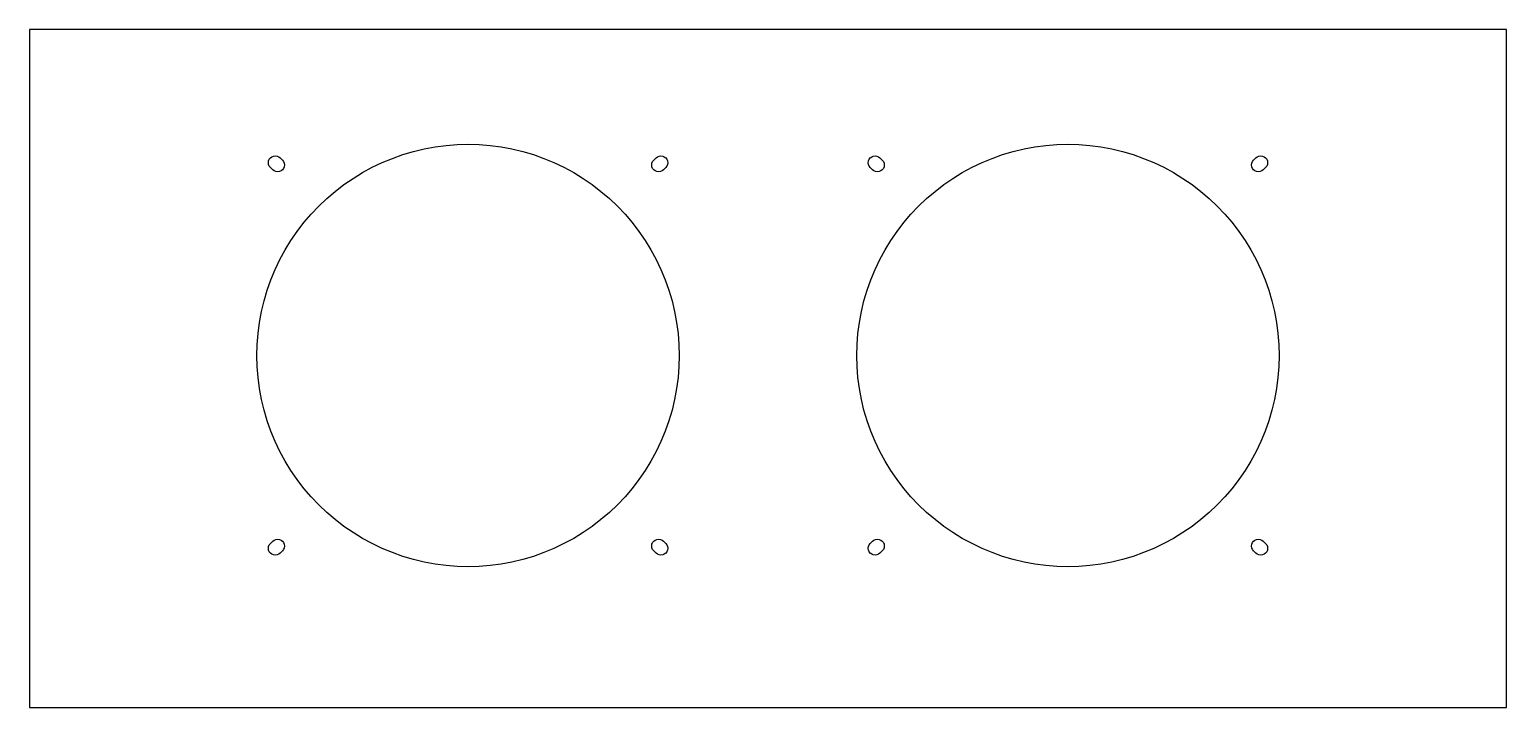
# Model space of a CAD drawing. Header units: metres. Extents: x -241 to 241, y 0 to 222.
import ezdxf

# ---------------------------------------------------------------- set-up
doc = ezdxf.new("R2010")
doc.units = ezdxf.units.M

msp = doc.modelspace()

# ---------------------------------------------------------------- linework, layer by layer
for p, q in [((241.3, 221.5), (-241.3, 221.5)), ((-241.3, 221.5), (-241.3, 0)), ((241.3, 0), (241.3, 221.5)), ((-108.794, 183.15), (-105.212, 183.622)), ((-105.212, 183.622), (-101.611, 183.905)), ((-101.611, 183.905), (-98, 184)), ((-98, 184), (-94.3888, 183.905)), ((-94.3888, 183.905), (-90.7875, 183.622)), ((-90.7875, 183.622), (-87.206, 183.15)), ((87.206, 183.15), (90.7875, 183.622)), ((90.7875, 183.622), (94.3888, 183.905)), ((94.3888, 183.905), (98, 184)), ((98, 184), (101.611, 183.905)), ((101.611, 183.905), (105.212, 183.622)), ((105.212, 183.622), (108.794, 183.15)), ((-163.25, 178), (-163.173, 178.582)), ((-163.173, 178.582), (-162.949, 179.125)), ((-162.949, 179.125), (-162.591, 179.591)), ((-162.591, 179.591), (-162.125, 179.949)), ((-162.125, 179.949), (-161.582, 180.173)), ((-161.582, 180.173), (-161, 180.25)), ((-161, 180.25), (-160.418, 180.173)), ((-160.418, 180.173), (-159.875, 179.949)), ((-159.875, 179.949), (-159.409, 179.591)), ((-159.409, 179.591), (-158.659, 178.841)), ((-158.659, 178.841), (-158.301, 178.375)), ((-126.065, 178.035), (-122.727, 179.417)), ((-122.727, 179.417), (-119.322, 180.623)), ((-119.322, 180.623), (-115.859, 181.649)), ((-115.859, 181.649), (-112.346, 182.492)), ((-112.346, 182.492), (-108.794, 183.15)), ((-87.206, 183.15), (-83.6541, 182.492)), ((-83.6541, 182.492), (-80.1415, 181.649)), ((-80.1415, 181.649), (-76.6778, 180.623)), ((-76.6778, 180.623), (-73.2726, 179.417)), ((-73.2726, 179.417), (-69.9352, 178.035)), ((-37.6986, 178.375), (-37.341, 178.841)), ((-37.341, 178.841), (-36.591, 179.591)), ((-36.591, 179.591), (-36.125, 179.949)), ((-36.125, 179.949), (-35.5824, 180.173)), ((-35.5824, 180.173), (-35, 180.25)), ((-35, 180.25), (-34.4177, 180.173)), ((-34.4177, 180.173), (-33.875, 179.949)), ((-33.875, 179.949), (-33.409, 179.591)), ((-33.409, 179.591), (-33.0515, 179.125)), ((-33.0515, 179.125), (-32.8267, 178.582)), ((-32.8267, 178.582), (-32.75, 178)), ((32.75, 178), (32.8267, 178.582)), ((32.8267, 178.582), (33.0515, 179.125)), ((33.0515, 179.125), (33.409, 179.591)), ((33.409, 179.591), (33.875, 179.949)), ((33.875, 179.949), (34.4177, 180.173)), ((34.4177, 180.173), (35, 180.25)), ((35, 180.25), (35.5824, 180.173)), ((35.5824, 180.173), (36.125, 179.949)), ((36.125, 179.949), (36.591, 179.591)), ((36.591, 179.591), (37.341, 178.841)), ((37.341, 178.841), (37.6986, 178.375)), ((69.9352, 178.035), (73.2726, 179.417)), ((73.2726, 179.417), (76.6778, 180.623)), ((76.6778, 180.623), (80.1415, 181.649)), ((80.1415, 181.649), (83.6541, 182.492)), ((83.6541, 182.492), (87.206, 183.15)), ((108.794, 183.15), (112.346, 182.492)), ((112.346, 182.492), (115.859, 181.649)), ((115.859, 181.649), (119.322, 180.623)), ((119.322, 180.623), (122.727, 179.417)), ((122.727, 179.417), (126.065, 178.035)), ((158.301, 178.375), (158.659, 178.841)), ((158.659, 178.841), (159.409, 179.591)), ((159.409, 179.591), (159.875, 179.949)), ((159.875, 179.949), (160.418, 180.173)), ((160.418, 180.173), (161, 180.25)), ((161, 180.25), (161.582, 180.173)), ((161.582, 180.173), (162.125, 179.949)), ((162.125, 179.949), (162.591, 179.591)), ((162.591, 179.591), (162.949, 179.125)), ((162.949, 179.125), (163.173, 178.582)), ((163.173, 178.582), (163.25, 178)), ((-163.173, 177.418), (-163.25, 178)), ((-162.949, 176.875), (-163.173, 177.418)), ((-162.591, 176.409), (-162.949, 176.875)), ((-161.841, 175.659), (-162.591, 176.409)), ((-161.375, 175.301), (-161.841, 175.659)), ((-160.832, 175.077), (-161.375, 175.301)), ((-160.25, 175), (-160.832, 175.077)), ((-159.668, 175.077), (-160.25, 175)), ((-159.125, 175.301), (-159.668, 175.077)), ((-158.659, 175.659), (-159.125, 175.301)), ((-158.301, 176.125), (-158.659, 175.659)), ((-158.301, 178.375), (-158.077, 177.832)), ((-158.077, 176.668), (-158.301, 176.125)), ((-158.077, 177.832), (-158, 177.25)), ((-158, 177.25), (-158.077, 176.668)), ((-135.58, 172.868), (-132.5, 174.756)), ((-132.5, 174.756), (-129.325, 176.479)), ((-129.325, 176.479), (-126.065, 178.035)), ((-69.9352, 178.035), (-66.6747, 176.479)), ((-66.6747, 176.479), (-63.5, 174.756)), ((-63.5, 174.756), (-60.4199, 172.868)), ((-38, 177.25), (-37.9233, 177.832)), ((-37.9233, 176.668), (-38, 177.25)), ((-37.9233, 177.832), (-37.6986, 178.375)), ((-37.6986, 176.125), (-37.9233, 176.668)), ((-37.341, 175.659), (-37.6986, 176.125)), ((-36.875, 175.301), (-37.341, 175.659)), ((-36.3324, 175.077), (-36.875, 175.301)), ((-35.75, 175), (-36.3324, 175.077)), ((-35.1677, 175.077), (-35.75, 175)), ((-34.625, 175.301), (-35.1677, 175.077)), ((-34.159, 175.659), (-34.625, 175.301)), ((-33.409, 176.409), (-34.159, 175.659)), ((-33.0515, 176.875), (-33.409, 176.409)), ((-32.8267, 177.418), (-33.0515, 176.875)), ((-32.75, 178), (-32.8267, 177.418)), ((32.8267, 177.418), (32.75, 178)), ((33.0515, 176.875), (32.8267, 177.418)), ((33.409, 176.409), (33.0515, 176.875)), ((34.159, 175.659), (33.409, 176.409)), ((34.625, 175.301), (34.159, 175.659)), ((35.1677, 175.077), (34.625, 175.301)), ((35.75, 175), (35.1677, 175.077)), ((36.3324, 175.077), (35.75, 175)), ((36.875, 175.301), (36.3324, 175.077)), ((37.341, 175.659), (36.875, 175.301)), ((37.6986, 176.125), (37.341, 175.659)), ((37.6986, 178.375), (37.9233, 177.832)), ((37.9233, 176.668), (37.6986, 176.125)), ((37.9233, 177.832), (38, 177.25)), ((38, 177.25), (37.9233, 176.668)), ((60.4199, 172.868), (63.5, 174.756)), ((63.5, 174.756), (66.6747, 176.479)), ((66.6747, 176.479), (69.9352, 178.035)), ((126.065, 178.035), (129.325, 176.479)), ((129.325, 176.479), (132.5, 174.756)), ((132.5, 174.756), (135.58, 172.868)), ((158, 177.25), (158.077, 177.832)), ((158.077, 176.668), (158, 177.25)), ((158.077, 177.832), (158.301, 178.375)), ((158.301, 176.125), (158.077, 176.668)), ((158.659, 175.659), (158.301, 176.125)), ((159.125, 175.301), (158.659, 175.659)), ((159.668, 175.077), (159.125, 175.301)), ((160.25, 175), (159.668, 175.077)), ((160.832, 175.077), (160.25, 175)), ((161.375, 175.301), (160.832, 175.077)), ((161.841, 175.659), (161.375, 175.301)), ((162.591, 176.409), (161.841, 175.659)), ((162.949, 176.875), (162.591, 176.409)), ((163.173, 177.418), (162.949, 176.875)), ((163.25, 178), (163.173, 177.418)), ((-141.423, 168.623), (-138.557, 170.822)), ((-138.557, 170.822), (-135.58, 172.868)), ((-60.4199, 172.868), (-57.4428, 170.822)), ((-57.4428, 170.822), (-54.5769, 168.623)), ((54.5769, 168.623), (57.4428, 170.822)), ((57.4428, 170.822), (60.4199, 172.868)), ((135.58, 172.868), (138.557, 170.822)), ((138.557, 170.822), (141.423, 168.623)), ((-146.79, 163.79), (-144.17, 166.277)), ((-144.17, 166.277), (-141.423, 168.623)), ((-54.5769, 168.623), (-51.83, 166.277)), ((-51.83, 166.277), (-49.2096, 163.79)), ((49.2096, 163.79), (51.83, 166.277)), ((51.83, 166.277), (54.5769, 168.623)), ((141.423, 168.623), (144.17, 166.277)), ((144.17, 166.277), (146.79, 163.79)), ((-151.623, 158.423), (-149.277, 161.17)), ((-149.277, 161.17), (-146.79, 163.79)), ((-49.2096, 163.79), (-46.723, 161.17)), ((-46.723, 161.17), (-44.3769, 158.423)), ((44.3769, 158.423), (46.723, 161.17)), ((46.723, 161.17), (49.2096, 163.79)), ((146.79, 163.79), (149.277, 161.17)), ((149.277, 161.17), (151.623, 158.423)), ((-155.868, 152.58), (-153.822, 155.557)), ((-153.822, 155.557), (-151.623, 158.423)), ((-44.3769, 158.423), (-42.1778, 155.557)), ((-42.1778, 155.557), (-40.1317, 152.58)), ((40.1317, 152.58), (42.1778, 155.557)), ((42.1778, 155.557), (44.3769, 158.423)), ((151.623, 158.423), (153.822, 155.557)), ((153.822, 155.557), (155.868, 152.58)), ((-157.756, 149.5), (-155.868, 152.58)), ((-40.1317, 152.58), (-38.2442, 149.5)), ((38.2442, 149.5), (40.1317, 152.58)), ((155.868, 152.58), (157.756, 149.5)), ((-161.035, 143.065), (-159.479, 146.325)), ((-159.479, 146.325), (-157.756, 149.5)), ((-38.2442, 149.5), (-36.5206, 146.325)), ((-36.5206, 146.325), (-34.9654, 143.065)), ((34.9654, 143.065), (36.5206, 146.325)), ((36.5206, 146.325), (38.2442, 149.5)), ((157.756, 149.5), (159.479, 146.325)), ((159.479, 146.325), (161.035, 143.065)), ((-162.417, 139.727), (-161.035, 143.065)), ((-34.9654, 143.065), (-33.583, 139.727)), ((33.583, 139.727), (34.9654, 143.065)), ((161.035, 143.065), (162.417, 139.727)), ((-164.649, 132.859), (-163.623, 136.322)), ((-163.623, 136.322), (-162.417, 139.727)), ((-33.583, 139.727), (-32.3771, 136.322)), ((-32.3771, 136.322), (-31.3511, 132.859)), ((31.3511, 132.859), (32.3771, 136.322)), ((32.3771, 136.322), (33.583, 139.727)), ((162.417, 139.727), (163.623, 136.322)), ((163.623, 136.322), (164.649, 132.859)), ((-165.492, 129.346), (-164.649, 132.859)), ((-31.3511, 132.859), (-30.5078, 129.346)), ((30.5078, 129.346), (31.3511, 132.859)), ((164.649, 132.859), (165.492, 129.346)), ((-166.622, 122.212), (-166.15, 125.794)), ((-166.15, 125.794), (-165.492, 129.346)), ((-30.5078, 129.346), (-29.8495, 125.794)), ((-29.8495, 125.794), (-29.378, 122.212)), ((29.378, 122.212), (29.8495, 125.794)), ((29.8495, 125.794), (30.5078, 129.346)), ((165.492, 129.346), (166.15, 125.794)), ((166.15, 125.794), (166.622, 122.212)), ((-166.905, 118.611), (-166.622, 122.212)), ((-29.378, 122.212), (-29.0946, 118.611)), ((29.0946, 118.611), (29.378, 122.212)), ((166.622, 122.212), (166.905, 118.611)), ((-167, 115), (-166.905, 118.611)), ((-29.0946, 118.611), (-29, 115)), ((29, 115), (29.0946, 118.611)), ((166.905, 118.611), (167, 115)), ((-166.905, 111.389), (-167, 115)), ((-166.622, 107.788), (-166.905, 111.389)), ((-29.0946, 111.389), (-29.378, 107.788)), ((-29, 115), (-29.0946, 111.389)), ((29.0946, 111.389), (29, 115)), ((29.378, 107.788), (29.0946, 111.389)), ((166.905, 111.389), (166.622, 107.788)), ((167, 115), (166.905, 111.389)), ((-166.15, 104.206), (-166.622, 107.788)), ((-29.378, 107.788), (-29.8495, 104.206)), ((29.8495, 104.206), (29.378, 107.788)), ((166.622, 107.788), (166.15, 104.206)), ((-165.492, 100.654), (-166.15, 104.206)), ((-29.8495, 104.206), (-30.5078, 100.654)), ((30.5078, 100.654), (29.8495, 104.206)), ((166.15, 104.206), (165.492, 100.654)), ((-164.649, 97.1415), (-165.492, 100.654)), ((-163.623, 93.6778), (-164.649, 97.1415)), ((-31.3511, 97.1415), (-32.3771, 93.6778)), ((-30.5078, 100.654), (-31.3511, 97.1415)), ((31.3511, 97.1415), (30.5078, 100.654)), ((32.3771, 93.6778), (31.3511, 97.1415)), ((164.649, 97.1415), (163.623, 93.6778)), ((165.492, 100.654), (164.649, 97.1415)), ((-162.417, 90.2726), (-163.623, 93.6778)), ((-32.3771, 93.6778), (-33.583, 90.2726)), ((33.583, 90.2726), (32.3771, 93.6778)), ((163.623, 93.6778), (162.417, 90.2726)), ((-161.035, 86.9352), (-162.417, 90.2726)), ((-159.479, 83.6747), (-161.035, 86.9352)), ((-34.9654, 86.9352), (-36.5206, 83.6747)), ((-33.583, 90.2726), (-34.9654, 86.9352)), ((34.9654, 86.9352), (33.583, 90.2726)), ((36.5206, 83.6747), (34.9654, 86.9352)), ((161.035, 86.9352), (159.479, 83.6747)), ((162.417, 90.2726), (161.035, 86.9352)), ((-157.756, 80.5), (-159.479, 83.6747)), ((-36.5206, 83.6747), (-38.2442, 80.5)), ((38.2442, 80.5), (36.5206, 83.6747)), ((159.479, 83.6747), (157.756, 80.5)), ((-155.868, 77.4199), (-157.756, 80.5)), ((-153.822, 74.4428), (-155.868, 77.4199)), ((-40.1317, 77.4199), (-42.1778, 74.4428)), ((-38.2442, 80.5), (-40.1317, 77.4199)), ((40.1317, 77.4199), (38.2442, 80.5)), ((42.1778, 74.4428), (40.1317, 77.4199)), ((155.868, 77.4199), (153.822, 74.4428)), ((157.756, 80.5), (155.868, 77.4199)), ((-151.623, 71.5769), (-153.822, 74.4428)), ((-42.1778, 74.4428), (-44.3769, 71.5769)), ((44.3769, 71.5769), (42.1778, 74.4428)), ((153.822, 74.4428), (151.623, 71.5769)), ((-149.277, 68.83), (-151.623, 71.5769)), ((-146.79, 66.2096), (-149.277, 68.83)), ((-46.723, 68.83), (-49.2096, 66.2096)), ((-44.3769, 71.5769), (-46.723, 68.83)), ((46.723, 68.83), (44.3769, 71.5769)), ((49.2096, 66.2096), (46.723, 68.83)), ((149.277, 68.83), (146.79, 66.2096)), ((151.623, 71.5769), (149.277, 68.83)), ((-144.17, 63.723), (-146.79, 66.2096)), ((-141.423, 61.3769), (-144.17, 63.723)), ((-51.83, 63.723), (-54.5769, 61.3769)), ((-49.2096, 66.2096), (-51.83, 63.723)), ((51.83, 63.723), (49.2096, 66.2096)), ((54.5769, 61.3769), (51.83, 63.723)), ((144.17, 63.723), (141.423, 61.3769)), ((146.79, 66.2096), (144.17, 63.723)), ((-138.557, 59.1778), (-141.423, 61.3769)), ((-135.58, 57.1317), (-138.557, 59.1778)), ((-57.4428, 59.1778), (-60.4199, 57.1317)), ((-54.5769, 61.3769), (-57.4428, 59.1778)), ((57.4428, 59.1778), (54.5769, 61.3769)), ((60.4199, 57.1317), (57.4428, 59.1778)), ((138.557, 59.1778), (135.58, 57.1317)), ((141.423, 61.3769), (138.557, 59.1778)), ((-163.173, 52.5824), (-162.949, 53.125)), ((-162.949, 53.125), (-162.591, 53.591)), ((-162.591, 53.591), (-161.841, 54.341)), ((-161.841, 54.341), (-161.375, 54.6986)), ((-161.375, 54.6986), (-160.832, 54.9233)), ((-160.832, 54.9233), (-160.25, 55)), ((-160.25, 55), (-159.668, 54.9233)), ((-159.668, 54.9233), (-159.125, 54.6986)), ((-159.125, 54.6986), (-158.659, 54.341)), ((-158.659, 54.341), (-158.301, 53.875)), ((-158.301, 53.875), (-158.077, 53.3324)), ((-158.077, 53.3324), (-158, 52.75)), ((-132.5, 55.2442), (-135.58, 57.1317)), ((-129.325, 53.5206), (-132.5, 55.2442)), ((-126.065, 51.9654), (-129.325, 53.5206)), ((-66.6747, 53.5206), (-69.9352, 51.9654)), ((-63.5, 55.2442), (-66.6747, 53.5206)), ((-60.4199, 57.1317), (-63.5, 55.2442)), ((-38, 52.75), (-37.9233, 53.3324)), ((-37.9233, 53.3324), (-37.6986, 53.875)), ((-37.6986, 53.875), (-37.341, 54.341)), ((-37.341, 54.341), (-36.875, 54.6986)), ((-36.875, 54.6986), (-36.3324, 54.9233)), ((-36.3324, 54.9233), (-35.75, 55)), ((-35.75, 55), (-35.1677, 54.9233)), ((-35.1677, 54.9233), (-34.625, 54.6986)), ((-34.625, 54.6986), (-34.159, 54.341)), ((-34.159, 54.341), (-33.409, 53.591)), ((-33.409, 53.591), (-33.0515, 53.125)), ((-33.0515, 53.125), (-32.8267, 52.5824)), ((32.8267, 52.5824), (33.0515, 53.125)), ((33.0515, 53.125), (33.409, 53.591)), ((33.409, 53.591), (34.159, 54.341)), ((34.159, 54.341), (34.625, 54.6986)), ((34.625, 54.6986), (35.1677, 54.9233)), ((35.1677, 54.9233), (35.75, 55)), ((35.75, 55), (36.3324, 54.9233)), ((36.3324, 54.9233), (36.875, 54.6986)), ((36.875, 54.6986), (37.341, 54.341)), ((37.341, 54.341), (37.6986, 53.875)), ((37.6986, 53.875), (37.9233, 53.3324)), ((37.9233, 53.3324), (38, 52.75)), ((63.5, 55.2442), (60.4199, 57.1317)), ((66.6747, 53.5206), (63.5, 55.2442)), ((69.9352, 51.9654), (66.6747, 53.5206)), ((129.325, 53.5206), (126.065, 51.9654)), ((132.5, 55.2442), (129.325, 53.5206)), ((135.58, 57.1317), (132.5, 55.2442)), ((158, 52.75), (158.077, 53.3324)), ((158.077, 53.3324), (158.301, 53.875)), ((158.301, 53.875), (158.659, 54.341)), ((158.659, 54.341), (159.125, 54.6986)), ((159.125, 54.6986), (159.668, 54.9233)), ((159.668, 54.9233), (160.25, 55)), ((160.25, 55), (160.832, 54.9233)), ((160.832, 54.9233), (161.375, 54.6986)), ((161.375, 54.6986), (161.841, 54.341)), ((161.841, 54.341), (162.591, 53.591)), ((162.591, 53.591), (162.949, 53.125)), ((162.949, 53.125), (163.173, 52.5824)), ((-163.25, 52), (-163.173, 52.5824)), ((-163.173, 51.4177), (-163.25, 52)), ((-162.949, 50.875), (-163.173, 51.4177)), ((-162.591, 50.409), (-162.949, 50.875)), ((-162.125, 50.0515), (-162.591, 50.409)), ((-161.582, 49.8267), (-162.125, 50.0515)), ((-161, 49.75), (-161.582, 49.8267)), ((-160.418, 49.8267), (-161, 49.75)), ((-159.875, 50.0515), (-160.418, 49.8267)), ((-159.409, 50.409), (-159.875, 50.0515)), ((-158.659, 51.159), (-159.409, 50.409)), ((-158.301, 51.625), (-158.659, 51.159)), ((-158.077, 52.1677), (-158.301, 51.625)), ((-158, 52.75), (-158.077, 52.1677)), ((-122.727, 50.583), (-126.065, 51.9654)), ((-119.322, 49.3771), (-122.727, 50.583)), ((-115.859, 48.3511), (-119.322, 49.3771)), ((-112.346, 47.5078), (-115.859, 48.3511)), ((-80.1415, 48.3511), (-83.6541, 47.5078)), ((-76.6778, 49.3771), (-80.1415, 48.3511)), ((-73.2726, 50.583), (-76.6778, 49.3771)), ((-69.9352, 51.9654), (-73.2726, 50.583)), ((-37.9233, 52.1677), (-38, 52.75)), ((-37.6986, 51.625), (-37.9233, 52.1677)), ((-37.341, 51.159), (-37.6986, 51.625)), ((-36.591, 50.409), (-37.341, 51.159)), ((-36.125, 50.0515), (-36.591, 50.409)), ((-35.5824, 49.8267), (-36.125, 50.0515)), ((-35, 49.75), (-35.5824, 49.8267)), ((-34.4177, 49.8267), (-35, 49.75)), ((-33.875, 50.0515), (-34.4177, 49.8267)), ((-33.409, 50.409), (-33.875, 50.0515)), ((-33.0515, 50.875), (-33.409, 50.409)), ((-32.8267, 51.4177), (-33.0515, 50.875)), ((-32.8267, 52.5824), (-32.75, 52)), ((-32.75, 52), (-32.8267, 51.4177)), ((32.75, 52), (32.8267, 52.5824)), ((32.8267, 51.4177), (32.75, 52)), ((33.0515, 50.875), (32.8267, 51.4177)), ((33.409, 50.409), (33.0515, 50.875)), ((33.875, 50.0515), (33.409, 50.409)), ((34.4177, 49.8267), (33.875, 50.0515)), ((35, 49.75), (34.4177, 49.8267)), ((35.5824, 49.8267), (35, 49.75)), ((36.125, 50.0515), (35.5824, 49.8267)), ((36.591, 50.409), (36.125, 50.0515)), ((37.341, 51.159), (36.591, 50.409)), ((37.6986, 51.625), (37.341, 51.159)), ((37.9233, 52.1677), (37.6986, 51.625)), ((38, 52.75), (37.9233, 52.1677)), ((73.2726, 50.583), (69.9352, 51.9654)), ((76.6778, 49.3771), (73.2726, 50.583)), ((80.1415, 48.3511), (76.6778, 49.3771)), ((83.6541, 47.5078), (80.1415, 48.3511)), ((115.859, 48.3511), (112.346, 47.5078)), ((119.322, 49.3771), (115.859, 48.3511)), ((122.727, 50.583), (119.322, 49.3771)), ((126.065, 51.9654), (122.727, 50.583)), ((158.077, 52.1677), (158, 52.75)), ((158.301, 51.625), (158.077, 52.1677)), ((158.659, 51.159), (158.301, 51.625)), ((159.409, 50.409), (158.659, 51.159)), ((159.875, 50.0515), (159.409, 50.409)), ((160.418, 49.8267), (159.875, 50.0515)), ((161, 49.75), (160.418, 49.8267)), ((161.582, 49.8267), (161, 49.75)), ((162.125, 50.0515), (161.582, 49.8267)), ((162.591, 50.409), (162.125, 50.0515)), ((162.949, 50.875), (162.591, 50.409)), ((163.173, 51.4177), (162.949, 50.875)), ((163.173, 52.5824), (163.25, 52)), ((163.25, 52), (163.173, 51.4177)), ((-108.794, 46.8495), (-112.346, 47.5078)), ((-105.212, 46.378), (-108.794, 46.8495)), ((-101.611, 46.0946), (-105.212, 46.378)), ((-98, 46), (-101.611, 46.0946)), ((-94.3888, 46.0946), (-98, 46)), ((-90.7875, 46.378), (-94.3888, 46.0946)), ((-87.206, 46.8495), (-90.7875, 46.378)), ((-83.6541, 47.5078), (-87.206, 46.8495)), ((87.206, 46.8495), (83.6541, 47.5078)), ((90.7875, 46.378), (87.206, 46.8495)), ((94.3888, 46.0946), (90.7875, 46.378)), ((98, 46), (94.3888, 46.0946)), ((101.611, 46.0946), (98, 46)), ((105.212, 46.378), (101.611, 46.0946)), ((108.794, 46.8495), (105.212, 46.378)), ((112.346, 47.5078), (108.794, 46.8495)), ((-241.3, 0), (241.3, 0))]:
    msp.add_line(p, q)

doc.saveas('drawing.dxf')
